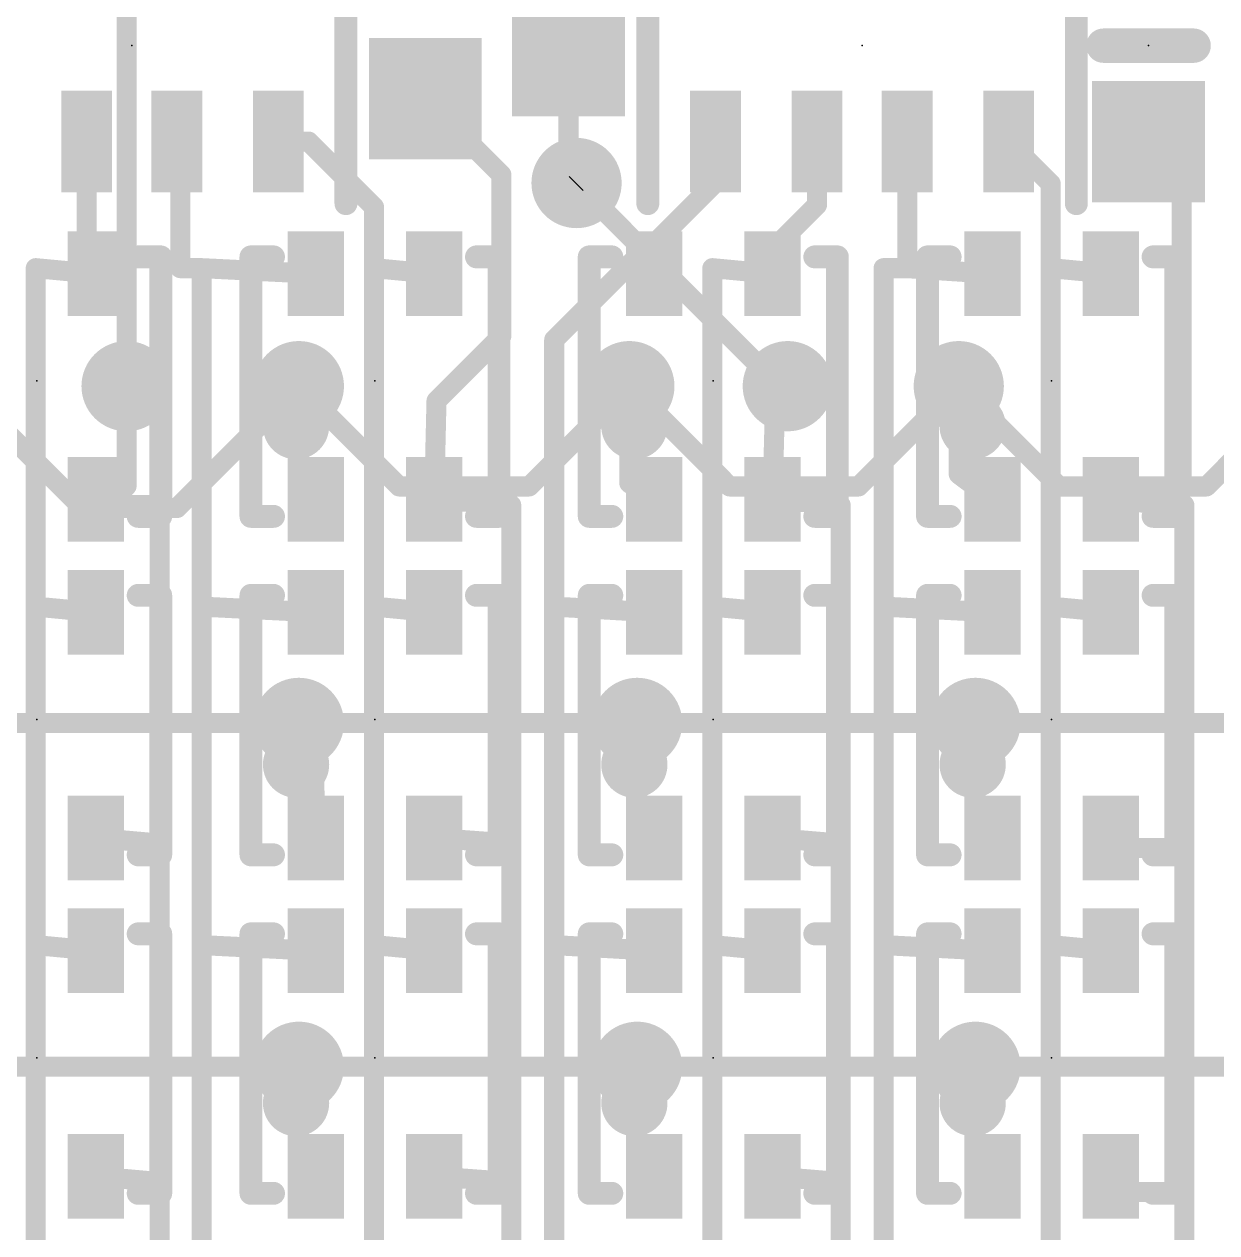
# Model space of a CAD drawing. Extents: x -9.9 to 44.1, y -5.1 to 53.3.
# Drawn here: x 7.39 to 17.97, y 18.15 to 28.86 of the extents above; entities that cross this region are included whole.
import ezdxf

# ---------------------------------------------------------------- set-up
doc = ezdxf.new("R2010")
doc.units = 0
for name, color, linetype in [('1', 12, 'CONTINUOUS'), ('16', 132, 'CONTINUOUS'), ('18', 110, 'CONTINUOUS'), ('21', 40, 'CONTINUOUS'), ('23', 40, 'CONTINUOUS'), ('31', 253, 'CONTINUOUS')]:
    doc.layers.add(name, color=color, linetype=linetype)

# ---------------------------------------------------------------- blocks, each defined once
blk = doc.blocks.new('RECT')
blk.add_solid([(-0.5, -0.5), (0.5, -0.5), (-0.5, 0.5), (0.5, 0.5)])
blk = doc.blocks.new('ROUNDV')
at = {"const_width": 0.5}
blk.add_lwpolyline([(0, -0.25, 1), (0, 0.25, 1), (0, -0.25)], format="xyb", dxfattribs=at)

msp = doc.modelspace()

# ---------------------------------------------------------------- linework, layer by layer
at = {"layer": '1', "const_width": 0.1778}
for points in [[(12.216, 27.4467), (12.216, 28.584)], [(10.946, 28.203), (11.6205, 27.5285)], [(7.9425, 27.822), (7.9425, 26.8075)], [(8.7425, 27.822), (8.7733, 27.7912)], [(8.7733, 27.7912), (8.7733, 26.7)], [(9.6425, 27.822), (9.9112, 27.822)], [(9.9112, 27.822), (10.4917, 27.2415)], [(13.5195, 27.822), (13.5195, 27.46)], [(14.4195, 27.822), (14.4195, 27.26)], [(15.2195, 27.822), (15.2195, 26.7)], [(16.1195, 27.822), (16.4917, 27.4498)], [(17.3595, 27.822), (17.5478, 27.822)], [(17.653, 27.7168), (17.5478, 27.822)], [(17.653, 27.7168), (17.653, 24.727)], [(11.6205, 27.5285), (11.6205, 26.0985)], [(12.2795, 27.4467), (12.216, 27.4467)], [(12.2873, 27.4545), (12.2795, 27.4467)], [(13.5195, 27.46), (12.95, 26.8905)], [(16.4917, 27.4498), (16.4917, 26.7)], [(10.4917, 27.2415), (10.4917, 26.7)], [(14.4195, 27.26), (14.05, 26.8905)], [(8.025, 26.65), (7.9425, 26.8075)], [(12.95, 26.8905), (12.975, 26.65)], [(14.05, 26.8905), (14.025, 26.65)], [(8.025, 26.65), (7.4917, 26.7)], [(7.4917, 26.7), (7.4917, 23.7)], [(8.9638, 26.7), (8.7733, 26.7)], [(9.975, 26.65), (8.9638, 26.7)], [(8.9638, 26.7), (8.9638, 23.7)], [(11.025, 26.65), (10.4917, 26.7)], [(10.4917, 26.7), (10.4917, 23.7)], [(12.8149, 26.7909), (12.089, 26.065)], [(12.975, 26.65), (12.8149, 26.7909)], [(14.025, 26.65), (13.4917, 26.7)], [(13.4917, 26.7), (13.4917, 23.7)], [(15.01, 26.7), (15.2195, 26.7)], [(15.01, 23.7), (15.01, 26.7)], [(15.975, 26.65), (15.2195, 26.7)], [(17.025, 26.65), (16.4917, 26.7)], [(16.4917, 26.7), (16.4917, 23.7)], [(11.6205, 26.0985), (11.0454, 25.5234)], [(12.089, 26.065), (12.089, 23.7)], [(8.2971, 25.654), (8.2971, 24.7691)], [(9.825, 24.725), (9.825, 25.654)], [(12.7558, 24.7943), (12.7558, 25.654)], [(14.0483, 25.5418), (14.1605, 25.654)], [(15.6768, 24.8733), (15.6768, 25.654)], [(11.0454, 25.5234), (11.025, 24.65)], [(14.025, 24.65), (14.0483, 25.5418)], [(15.975, 24.65), (15.6768, 24.8733)], [(8.2971, 24.7691), (8.128, 24.6)], [(12.975, 24.65), (12.7558, 24.7943)], [(9.975, 24.65), (9.825, 24.725)], [(17.653, 24.727), (17.526, 24.6)], [(8.025, 24.65), (8.128, 24.6)], [(8.128, 24.6), (8.5917, 24.6)], [(8.5917, 24.6), (8.5917, 21.6)], [(11.025, 24.65), (11.708, 24.6)], [(11.708, 24.6), (11.708, 21.6)], [(14.025, 24.65), (14.629, 24.6)], [(14.629, 24.6), (14.629, 21.6)], [(17.025, 24.65), (17.526, 24.6)], [(17.526, 24.6), (17.677, 24.6)], [(17.677, 24.6), (17.677, 21.56)], [(7.4917, 23.7), (7.4917, 20.7)], [(8.025, 23.65), (7.4917, 23.7)], [(8.9638, 23.7), (8.9638, 20.7)], [(9.975, 23.65), (8.9638, 23.7)], [(10.4917, 23.7), (10.4917, 20.7)], [(11.025, 23.65), (10.4917, 23.7)], [(12.089, 23.7), (12.089, 20.7)], [(12.975, 23.65), (12.089, 23.7)], [(13.4917, 23.7), (13.4917, 20.7)], [(14.025, 23.65), (13.4917, 23.7)], [(15.01, 20.7), (15.01, 23.7)], [(15.975, 23.65), (15.01, 23.7)], [(16.4917, 23.7), (16.4917, 20.7)], [(17.025, 23.65), (16.4917, 23.7)], [(9.95, 22.5445), (9.825, 22.6695)], [(12.825, 21.725), (12.825, 22.6695)], [(15.825, 21.725), (15.825, 22.6695)], [(9.975, 21.65), (9.95, 22.5445)], [(12.975, 21.65), (12.825, 21.725)], [(15.975, 21.65), (15.825, 21.725)], [(8.025, 21.65), (8.5917, 21.6)], [(8.5917, 21.6), (8.5917, 18.6)], [(11.025, 21.65), (11.708, 21.6)], [(11.708, 21.6), (11.708, 18.6)], [(14.025, 21.65), (14.629, 21.6)], [(14.629, 21.6), (14.629, 18.6)], [(17.025, 21.65), (17.05, 21.56)], [(17.05, 21.56), (17.677, 21.56)], [(17.677, 21.56), (17.677, 18.512)], [(7.4917, 20.7), (7.4917, 17.7)], [(8.025, 20.65), (7.4917, 20.7)], [(8.9638, 20.7), (8.9638, 17.7)], [(9.975, 20.65), (8.9638, 20.7)], [(10.4917, 20.7), (10.4917, 17.7)], [(11.025, 20.65), (10.4917, 20.7)], [(12.089, 20.7), (12.089, 17.7)], [(12.975, 20.65), (12.089, 20.7)], [(13.4917, 20.7), (13.4917, 17.7)], [(14.025, 20.65), (13.4917, 20.7)], [(15.01, 17.7), (15.01, 20.7)], [(15.975, 20.65), (15.01, 20.7)], [(16.4917, 20.7), (16.4917, 17.623)], [(17.025, 20.65), (16.4917, 20.7)], [(9.825, 18.725), (9.825, 19.6215)], [(12.825, 18.725), (12.825, 19.6215)], [(15.825, 18.725), (15.825, 19.6215)], [(9.975, 18.65), (9.825, 18.725)], [(12.975, 18.65), (12.825, 18.725)], [(15.975, 18.65), (15.825, 18.725)], [(8.025, 18.65), (8.5917, 18.6)], [(8.5917, 18.6), (8.5917, 15.6)], [(11.025, 18.65), (11.708, 18.6)], [(11.708, 18.6), (11.708, 15.6)], [(14.025, 18.65), (14.629, 18.6)], [(14.629, 18.6), (14.629, 15.6)], [(17.025, 18.65), (17.05, 18.512)], [(17.05, 18.512), (17.677, 18.512)], [(17.677, 18.512), (17.677, 15.464)]]:
    msp.add_lwpolyline(points, dxfattribs=at)
at = {"layer": '1', "const_width": 0.0889}
for points in [[(12.2605, 28.584, 1), (12.1716, 28.584)], [(10.9774, 28.2344, 1), (10.9146, 28.1716)], [(7.987, 27.822, 1), (7.8981, 27.822)], [(8.7739, 27.8534, 1), (8.7111, 27.7906)], [(8.8178, 27.7912, 1), (8.7289, 27.7912)], [(8.7419, 27.7598, 1), (8.8047, 27.8226)], [(9.6425, 27.8665, 1), (9.6425, 27.7776)], [(9.9426, 27.8534, 1), (9.8798, 27.7906)], [(9.9112, 27.7776, 1), (9.9112, 27.8665)], [(13.564, 27.822, 1), (13.4751, 27.822)], [(14.464, 27.822, 1), (14.3751, 27.822)], [(15.2639, 27.822, 1), (15.1751, 27.822)], [(16.1509, 27.8534, 1), (16.0881, 27.7906)], [(17.3595, 27.8665, 1), (17.3595, 27.7776)], [(17.5792, 27.8534, 1), (17.5164, 27.7906)], [(17.5478, 27.7776, 1), (17.5478, 27.8665)], [(17.6975, 27.7168, 1), (17.6086, 27.7168)], [(17.6216, 27.6854, 1), (17.6844, 27.7482)], [(11.6649, 27.5285, 1), (11.5761, 27.5285)], [(11.5891, 27.4971, 1), (11.6519, 27.5599)], [(12.216, 27.4912, 1), (12.216, 27.4023)], [(12.3187, 27.423, 1), (12.2558, 27.4859)], [(12.2795, 27.4023, 1), (12.2795, 27.4912)], [(13.5509, 27.4286, 1), (13.4881, 27.4914)], [(16.5362, 27.4498, 1), (16.4473, 27.4498)], [(12.1716, 27.4467, 1), (12.2605, 27.4467)], [(12.2481, 27.4781, 1), (12.3109, 27.4153)], [(13.4751, 27.46, 1), (13.564, 27.46)], [(16.4603, 27.4184, 1), (16.5231, 27.4812)], [(10.5361, 27.2415, 1), (10.4473, 27.2415)], [(10.4603, 27.2101, 1), (10.5231, 27.2729)], [(14.4509, 27.2286, 1), (14.3881, 27.2914)], [(14.3751, 27.26, 1), (14.464, 27.26)], [(7.9819, 26.8281, 1), (7.9031, 26.7869)], [(12.9942, 26.8951, 1), (12.9058, 26.8859)], [(12.9186, 26.9219, 1), (12.9814, 26.8591)], [(14.0186, 26.9219, 1), (14.0814, 26.8591)], [(14.0942, 26.8859, 1), (14.0058, 26.8951)], [(7.4958, 26.7443, 1), (7.4876, 26.6557)], [(7.5362, 26.7, 1), (7.4473, 26.7)], [(7.8981, 26.8075, 1), (7.987, 26.8075)], [(8.7733, 26.7445, 1), (8.7733, 26.6556)], [(8.966, 26.7444, 1), (8.9616, 26.6556)], [(9.0083, 26.7, 1), (8.9194, 26.7)], [(8.9638, 26.6556, 1), (8.9638, 26.7445)], [(10.4958, 26.7443, 1), (10.4876, 26.6557)], [(10.5361, 26.7, 1), (10.4473, 26.7)], [(12.8443, 26.8243, 1), (12.7855, 26.7575)], [(12.8463, 26.7595, 1), (12.7835, 26.8223)], [(13.4958, 26.7443, 1), (13.4876, 26.6557)], [(13.5361, 26.7, 1), (13.4473, 26.7)], [(15.01, 26.7445, 1), (15.01, 26.6556)], [(15.0545, 26.7, 1), (14.9656, 26.7)], [(15.2224, 26.7444, 1), (15.2166, 26.6556)], [(15.2195, 26.6556, 1), (15.2195, 26.7445)], [(16.4958, 26.7443, 1), (16.4876, 26.6557)], [(16.5362, 26.7, 1), (16.4473, 26.7)], [(7.9856, 26.6294, 1), (8.0644, 26.6706)], [(8.0209, 26.6057, 1), (8.0291, 26.6943)], [(8.7289, 26.7, 1), (8.8178, 26.7)], [(9.9728, 26.6056, 1), (9.9772, 26.6944)], [(10.4473, 26.7, 1), (10.5361, 26.7)], [(11.0209, 26.6057, 1), (11.0291, 26.6943)], [(12.9308, 26.6454, 1), (13.0192, 26.6546)], [(12.9456, 26.6166, 1), (13.0044, 26.6834)], [(13.9808, 26.6546, 1), (14.0692, 26.6454)], [(14.0209, 26.6057, 1), (14.0291, 26.6943)], [(15.1751, 26.7, 1), (15.2639, 26.7)], [(15.9721, 26.6056, 1), (15.9779, 26.6944)], [(16.4473, 26.7, 1), (16.5362, 26.7)], [(17.0209, 26.6057, 1), (17.0291, 26.6943)], [(11.5761, 26.0985, 1), (11.6649, 26.0985)], [(11.6519, 26.0671, 1), (11.5891, 26.1299)], [(12.0576, 26.0964, 1), (12.1204, 26.0336)], [(12.1334, 26.065, 1), (12.0446, 26.065)], [(8.3415, 25.654, 1), (8.2526, 25.654)], [(9.8694, 25.654, 1), (9.7805, 25.654)], [(12.8002, 25.654, 1), (12.7113, 25.654)], [(14.1919, 25.6226, 1), (14.1291, 25.6854)], [(15.7212, 25.654, 1), (15.6323, 25.654)], [(11.0899, 25.5224, 1), (11.001, 25.5245)], [(14.0169, 25.5732, 1), (14.0797, 25.5104)], [(14.0927, 25.5406, 1), (14.0039, 25.543)], [(11.014, 25.5549, 1), (11.0769, 25.492)], [(15.7034, 24.9088, 1), (15.6501, 24.8377)], [(8.3285, 24.7376, 1), (8.2656, 24.8005)], [(12.7802, 24.8314, 1), (12.7313, 24.7571)], [(15.6323, 24.8733, 1), (15.7212, 24.8733)], [(8.2526, 24.7691, 1), (8.3415, 24.7691)], [(9.8448, 24.7648, 1), (9.8051, 24.6853)], [(9.7805, 24.725, 1), (9.8694, 24.725)], [(12.7113, 24.7943, 1), (12.8002, 24.7943)], [(17.6086, 24.727, 1), (17.6975, 24.727)], [(17.6844, 24.6956, 1), (17.6216, 24.7584)], [(8.0444, 24.69, 1), (8.0056, 24.61)], [(8.128, 24.6445, 1), (8.128, 24.5556)], [(8.0966, 24.6314, 1), (8.1594, 24.5686)], [(8.1086, 24.56, 1), (8.1474, 24.64)], [(8.6362, 24.6, 1), (8.5473, 24.6)], [(8.5917, 24.5556, 1), (8.5917, 24.6445)], [(9.9551, 24.6102, 1), (9.9949, 24.6898)], [(11.0282, 24.6943, 1), (11.0218, 24.6057)], [(10.9806, 24.651, 1), (11.0694, 24.649)], [(11.7524, 24.6, 1), (11.6636, 24.6)], [(11.7048, 24.5557, 1), (11.7112, 24.6443)], [(12.9506, 24.6129, 1), (12.9994, 24.6871)], [(14.0287, 24.6943, 1), (14.0213, 24.6057)], [(13.9806, 24.6512, 1), (14.0694, 24.6488)], [(14.6735, 24.6, 1), (14.5846, 24.6)], [(14.6253, 24.5557, 1), (14.6327, 24.6443)], [(15.9484, 24.6144, 1), (16.0016, 24.6856)], [(17.0294, 24.6942, 1), (17.0206, 24.6058)], [(17.526, 24.6445, 1), (17.526, 24.5556)], [(17.4946, 24.6314, 1), (17.5574, 24.5686)], [(17.5216, 24.5558, 1), (17.5304, 24.6442)], [(17.7215, 24.6, 1), (17.6325, 24.6)], [(17.677, 24.5556, 1), (17.677, 24.6445)], [(7.5362, 23.7, 1), (7.4473, 23.7)], [(7.4958, 23.7443, 1), (7.4876, 23.6557)], [(8.966, 23.7444, 1), (8.9616, 23.6556)], [(9.0083, 23.7, 1), (8.9194, 23.7)], [(10.4958, 23.7443, 1), (10.4876, 23.6557)], [(10.5361, 23.7, 1), (10.4473, 23.7)], [(12.0915, 23.7444, 1), (12.0865, 23.6556)], [(12.1334, 23.7, 1), (12.0446, 23.7)], [(13.4958, 23.7443, 1), (13.4876, 23.6557)], [(13.5361, 23.7, 1), (13.4473, 23.7)], [(15.0545, 23.7, 1), (14.9656, 23.7)], [(15.0123, 23.7444, 1), (15.0077, 23.6556)], [(16.5362, 23.7, 1), (16.4473, 23.7)], [(16.4958, 23.7443, 1), (16.4876, 23.6557)], [(7.4473, 23.7, 1), (7.5362, 23.7)], [(8.0209, 23.6057, 1), (8.0291, 23.6943)], [(8.9194, 23.7, 1), (9.0083, 23.7)], [(9.9728, 23.6056, 1), (9.9772, 23.6944)], [(10.4473, 23.7, 1), (10.5361, 23.7)], [(11.0209, 23.6057, 1), (11.0291, 23.6943)], [(12.0446, 23.7, 1), (12.1334, 23.7)], [(12.9725, 23.6056, 1), (12.9775, 23.6944)], [(13.4473, 23.7, 1), (13.5361, 23.7)], [(14.0209, 23.6057, 1), (14.0291, 23.6943)], [(14.9656, 23.7, 1), (15.0545, 23.7)], [(15.9727, 23.6056, 1), (15.9773, 23.6944)], [(16.4473, 23.7, 1), (16.5362, 23.7)], [(17.0209, 23.6057, 1), (17.0291, 23.6943)], [(9.8564, 22.7009, 1), (9.7935, 22.6381)], [(12.8694, 22.6695, 1), (12.7805, 22.6695)], [(15.8694, 22.6695, 1), (15.7805, 22.6695)], [(9.9944, 22.5457, 1), (9.9056, 22.5432)], [(9.9186, 22.513, 1), (9.9814, 22.5759)], [(12.8448, 21.7648, 1), (12.8051, 21.6853)], [(12.7805, 21.725, 1), (12.8694, 21.725)], [(15.8448, 21.7648, 1), (15.8051, 21.6853)], [(15.7805, 21.725, 1), (15.8694, 21.725)], [(8.0289, 21.6943, 1), (8.0211, 21.6057)], [(8.6362, 21.6, 1), (8.5473, 21.6)], [(8.5473, 21.6, 1), (8.6362, 21.6)], [(8.5878, 21.5557, 1), (8.5956, 21.6443)], [(9.9306, 21.6488, 1), (10.0194, 21.6512)], [(11.0282, 21.6943, 1), (11.0218, 21.6057)], [(11.7524, 21.6, 1), (11.6636, 21.6)], [(11.6636, 21.6, 1), (11.7524, 21.6)], [(11.7048, 21.5557, 1), (11.7112, 21.6443)], [(12.9551, 21.6102, 1), (12.9949, 21.6898)], [(14.0287, 21.6943, 1), (14.0213, 21.6057)], [(14.6735, 21.6, 1), (14.5846, 21.6)], [(14.5846, 21.6, 1), (14.6735, 21.6)], [(14.6253, 21.5557, 1), (14.6327, 21.6443)], [(15.9551, 21.6102, 1), (15.9949, 21.6898)], [(17.0678, 21.6619, 1), (16.9822, 21.6381)], [(17.05, 21.6045, 1), (17.05, 21.5156)], [(17.7215, 21.56, 1), (17.6325, 21.56)], [(17.677, 21.5156, 1), (17.677, 21.6045)], [(17.0072, 21.5481, 1), (17.0928, 21.5719)], [(17.6325, 21.56, 1), (17.7215, 21.56)], [(7.5362, 20.7, 1), (7.4473, 20.7)], [(7.4958, 20.7443, 1), (7.4876, 20.6557)], [(8.966, 20.7444, 1), (8.9616, 20.6556)], [(9.0083, 20.7, 1), (8.9194, 20.7)], [(10.4958, 20.7443, 1), (10.4876, 20.6557)], [(10.5361, 20.7, 1), (10.4473, 20.7)], [(12.0915, 20.7444, 1), (12.0865, 20.6556)], [(12.1334, 20.7, 1), (12.0446, 20.7)], [(13.4958, 20.7443, 1), (13.4876, 20.6557)], [(13.5361, 20.7, 1), (13.4473, 20.7)], [(15.0545, 20.7, 1), (14.9656, 20.7)], [(15.0123, 20.7444, 1), (15.0077, 20.6556)], [(16.5362, 20.7, 1), (16.4473, 20.7)], [(16.4958, 20.7443, 1), (16.4876, 20.6557)], [(7.4473, 20.7, 1), (7.5362, 20.7)], [(8.0209, 20.6057, 1), (8.0291, 20.6943)], [(8.9194, 20.7, 1), (9.0083, 20.7)], [(9.9728, 20.6056, 1), (9.9772, 20.6944)], [(10.4473, 20.7, 1), (10.5361, 20.7)], [(11.0209, 20.6057, 1), (11.0291, 20.6943)], [(12.0446, 20.7, 1), (12.1334, 20.7)], [(12.9725, 20.6056, 1), (12.9775, 20.6944)], [(13.4473, 20.7, 1), (13.5361, 20.7)], [(14.0209, 20.6057, 1), (14.0291, 20.6943)], [(14.9656, 20.7, 1), (15.0545, 20.7)], [(15.9727, 20.6056, 1), (15.9773, 20.6944)], [(16.4473, 20.7, 1), (16.5362, 20.7)], [(17.0209, 20.6057, 1), (17.0291, 20.6943)], [(9.8694, 19.6215, 1), (9.7805, 19.6215)], [(12.8694, 19.6215, 1), (12.7805, 19.6215)], [(15.8694, 19.6215, 1), (15.7805, 19.6215)], [(9.8448, 18.7648, 1), (9.8051, 18.6853)], [(9.7805, 18.725, 1), (9.8694, 18.725)], [(12.8448, 18.7648, 1), (12.8051, 18.6853)], [(12.7805, 18.725, 1), (12.8694, 18.725)], [(15.8448, 18.7648, 1), (15.8051, 18.6853)], [(15.7805, 18.725, 1), (15.8694, 18.725)], [(8.0289, 18.6943, 1), (8.0211, 18.6057)], [(8.6362, 18.6, 1), (8.5473, 18.6)], [(8.5473, 18.6, 1), (8.6362, 18.6)], [(8.5878, 18.5557, 1), (8.5956, 18.6443)], [(9.9551, 18.6102, 1), (9.9949, 18.6898)], [(11.0282, 18.6943, 1), (11.0218, 18.6057)], [(11.7524, 18.6, 1), (11.6636, 18.6)], [(11.6636, 18.6, 1), (11.7524, 18.6)], [(11.7048, 18.5557, 1), (11.7112, 18.6443)], [(12.9551, 18.6102, 1), (12.9949, 18.6898)], [(14.0287, 18.6943, 1), (14.0213, 18.6057)], [(14.6735, 18.6, 1), (14.5846, 18.6)], [(14.5846, 18.6, 1), (14.6735, 18.6)], [(14.6253, 18.5557, 1), (14.6327, 18.6443)], [(15.9551, 18.6102, 1), (15.9949, 18.6898)], [(17.0687, 18.6579, 1), (16.9813, 18.6421)], [(17.05, 18.5565, 1), (17.05, 18.4675)], [(17.0063, 18.5041, 1), (17.0937, 18.5199)], [(17.7215, 18.512, 1), (17.6325, 18.512)], [(17.6325, 18.512, 1), (17.7215, 18.512)], [(17.677, 18.4675, 1), (17.677, 18.5565)]]:
    msp.add_lwpolyline(points, format="xyb", dxfattribs=at)
at = {"layer": '16', "const_width": 0.1778}
for points in [[(8.2971, 30.311), (8.2971, 25.654)], [(12.2873, 27.4545), (14.0877, 25.654)], [(7.9045, 24.5745), (6.825, 25.654)], [(9.825, 25.654), (8.7454, 24.5745)], [(10.714, 24.765), (9.825, 25.654)], [(12.7558, 25.654), (11.8667, 24.765)], [(13.6448, 24.765), (12.7558, 25.654)], [(14.0877, 25.654), (14.1605, 25.654)], [(15.6768, 25.654), (14.7878, 24.765)], [(16.5658, 24.765), (15.6768, 25.654)], [(18.7614, 25.654), (17.8725, 24.765)], [(11.8667, 24.765), (10.714, 24.765)], [(14.7878, 24.765), (13.6448, 24.765)], [(17.8725, 24.765), (16.5658, 24.765)], [(8.7454, 24.5745), (7.9045, 24.5745)], [(9.825, 22.6695), (6.825, 22.6695)], [(12.825, 22.6695), (9.825, 22.6695)], [(15.825, 22.6695), (12.825, 22.6695)], [(18.825, 22.6695), (15.825, 22.6695)], [(9.825, 19.6215), (6.825, 19.6215)], [(12.825, 19.6215), (9.825, 19.6215)], [(15.825, 19.6215), (12.825, 19.6215)], [(18.825, 19.6215), (15.825, 19.6215)]]:
    msp.add_lwpolyline(points, dxfattribs=at)
at = {"layer": '16', "const_width": 0.0889}
for points in [[(12.3187, 27.4859, 1), (12.2558, 27.423)], [(9.8564, 25.6854, 1), (9.7935, 25.6226)], [(9.8564, 25.6226, 1), (9.7935, 25.6854)], [(12.7872, 25.6854, 1), (12.7243, 25.6226)], [(12.7872, 25.6226, 1), (12.7243, 25.6854)], [(14.0877, 25.6985, 1), (14.0877, 25.6095)], [(14.0563, 25.6226, 1), (14.1191, 25.6854)], [(14.1605, 25.6095, 1), (14.1605, 25.6985)], [(15.7082, 25.6854, 1), (15.6453, 25.6226)], [(15.7082, 25.6226, 1), (15.6453, 25.6854)], [(8.2526, 25.654, 1), (8.3415, 25.654)], [(10.714, 24.8095, 1), (10.714, 24.7205)], [(11.8667, 24.7205, 1), (11.8667, 24.8095)], [(13.6448, 24.8095, 1), (13.6448, 24.7205)], [(14.7878, 24.7205, 1), (14.7878, 24.8095)], [(16.5658, 24.8095, 1), (16.5658, 24.7205)], [(17.8725, 24.7205, 1), (17.8725, 24.8095)], [(10.6825, 24.7336, 1), (10.7454, 24.7964)], [(11.8353, 24.7964, 1), (11.8982, 24.7336)], [(13.6133, 24.7336, 1), (13.6762, 24.7964)], [(14.7563, 24.7964, 1), (14.8192, 24.7336)], [(16.5343, 24.7336, 1), (16.5972, 24.7964)], [(17.841, 24.7964, 1), (17.9039, 24.7336)], [(7.9045, 24.619, 1), (7.9045, 24.53)], [(7.873, 24.5431, 1), (7.9359, 24.6059)], [(8.714, 24.6059, 1), (8.7769, 24.5431)], [(8.7454, 24.53, 1), (8.7454, 24.619)], [(9.825, 22.714, 1), (9.825, 22.625)], [(9.825, 22.625, 1), (9.825, 22.714)], [(12.825, 22.714, 1), (12.825, 22.625)], [(12.825, 22.625, 1), (12.825, 22.714)], [(15.825, 22.714, 1), (15.825, 22.625)], [(15.825, 22.625, 1), (15.825, 22.714)], [(9.825, 19.666, 1), (9.825, 19.577)], [(9.825, 19.577, 1), (9.825, 19.666)], [(12.825, 19.666, 1), (12.825, 19.577)], [(12.825, 19.577, 1), (12.825, 19.666)], [(15.825, 19.666, 1), (15.825, 19.577)], [(15.825, 19.577, 1), (15.825, 19.666)]]:
    msp.add_lwpolyline(points, format="xyb", dxfattribs=at)
at = {"layer": '21'}
for points, const_width in [([(10.2425, 30.072), (10.2425, 27.272)], 0.2032), ([(12.9195, 27.272), (12.9195, 30.072)], 0.2032), ([(16.7195, 30.072), (16.7195, 27.272)], 0.2032), ([(17.7595, 28.672), (16.9595, 28.672)], 0.3048), ([(8.6, 26.8), (8.4, 26.8)], 0.2032), ([(8.6, 24.5), (8.6, 26.8)], 0.2032), ([(9.4, 24.5), (9.4, 26.8)], 0.2032), ([(9.4, 26.8), (9.6, 26.8)], 0.2032), ([(11.6, 26.8), (11.4, 26.8)], 0.2032), ([(11.6, 24.5), (11.6, 26.8)], 0.2032), ([(12.4, 24.5), (12.4, 26.8)], 0.2032), ([(12.4, 26.8), (12.6, 26.8)], 0.2032), ([(14.6, 26.8), (14.4, 26.8)], 0.2032), ([(14.6, 24.5), (14.6, 26.8)], 0.2032), ([(15.4, 24.5), (15.4, 26.8)], 0.2032), ([(15.4, 26.8), (15.6, 26.8)], 0.2032), ([(17.6, 26.8), (17.4, 26.8)], 0.2032), ([(17.6, 24.5), (17.6, 26.8)], 0.2032), ([(8.4, 24.5), (8.6, 24.5)], 0.2032), ([(9.6, 24.5), (9.4, 24.5)], 0.2032), ([(11.4, 24.5), (11.6, 24.5)], 0.2032), ([(12.6, 24.5), (12.4, 24.5)], 0.2032), ([(14.4, 24.5), (14.6, 24.5)], 0.2032), ([(15.6, 24.5), (15.4, 24.5)], 0.2032), ([(17.4, 24.5), (17.6, 24.5)], 0.2032), ([(8.6, 23.8), (8.4, 23.8)], 0.2032), ([(8.6, 21.5), (8.6, 23.8)], 0.2032), ([(9.4, 21.5), (9.4, 23.8)], 0.2032), ([(9.4, 23.8), (9.6, 23.8)], 0.2032), ([(11.6, 23.8), (11.4, 23.8)], 0.2032), ([(11.6, 21.5), (11.6, 23.8)], 0.2032), ([(12.4, 21.5), (12.4, 23.8)], 0.2032), ([(12.4, 23.8), (12.6, 23.8)], 0.2032), ([(14.6, 23.8), (14.4, 23.8)], 0.2032), ([(14.6, 21.5), (14.6, 23.8)], 0.2032), ([(15.4, 21.5), (15.4, 23.8)], 0.2032), ([(15.4, 23.8), (15.6, 23.8)], 0.2032), ([(17.6, 23.8), (17.4, 23.8)], 0.2032), ([(17.6, 21.5), (17.6, 23.8)], 0.2032), ([(8.4, 21.5), (8.6, 21.5)], 0.2032), ([(9.6, 21.5), (9.4, 21.5)], 0.2032), ([(11.4, 21.5), (11.6, 21.5)], 0.2032), ([(12.6, 21.5), (12.4, 21.5)], 0.2032), ([(14.4, 21.5), (14.6, 21.5)], 0.2032), ([(15.6, 21.5), (15.4, 21.5)], 0.2032), ([(17.4, 21.5), (17.6, 21.5)], 0.2032), ([(8.6, 20.8), (8.4, 20.8)], 0.2032), ([(8.6, 18.5), (8.6, 20.8)], 0.2032), ([(9.4, 18.5), (9.4, 20.8)], 0.2032), ([(9.4, 20.8), (9.6, 20.8)], 0.2032), ([(11.6, 20.8), (11.4, 20.8)], 0.2032), ([(11.6, 18.5), (11.6, 20.8)], 0.2032), ([(12.4, 18.5), (12.4, 20.8)], 0.2032), ([(12.4, 20.8), (12.6, 20.8)], 0.2032), ([(14.6, 20.8), (14.4, 20.8)], 0.2032), ([(14.6, 18.5), (14.6, 20.8)], 0.2032), ([(15.4, 18.5), (15.4, 20.8)], 0.2032), ([(15.4, 20.8), (15.6, 20.8)], 0.2032), ([(17.6, 20.8), (17.4, 20.8)], 0.2032), ([(17.6, 18.5), (17.6, 20.8)], 0.2032), ([(8.4, 18.5), (8.6, 18.5)], 0.2032), ([(9.6, 18.5), (9.4, 18.5)], 0.2032), ([(11.4, 18.5), (11.6, 18.5)], 0.2032), ([(12.6, 18.5), (12.4, 18.5)], 0.2032), ([(14.4, 18.5), (14.6, 18.5)], 0.2032), ([(15.6, 18.5), (15.4, 18.5)], 0.2032), ([(17.4, 18.5), (17.6, 18.5)], 0.2032)]:
    msp.add_lwpolyline(points, dxfattribs=dict(at, const_width=const_width))
for points, const_width in [([(16.9595, 28.7482, 1), (16.9595, 28.5958)], 0.1524), ([(17.7595, 28.5958, 1), (17.7595, 28.7482)], 0.1524), ([(10.1917, 27.272, 1), (10.2933, 27.272)], 0.1016), ([(12.8687, 27.272, 1), (12.9703, 27.272)], 0.1016), ([(16.6687, 27.272, 1), (16.7703, 27.272)], 0.1016), ([(8.4, 26.8508, 1), (8.4, 26.7492)], 0.1016), ([(8.6508, 26.8, 1), (8.5492, 26.8)], 0.1016), ([(8.6, 26.7492, 1), (8.6, 26.8508)], 0.1016), ([(9.4508, 26.8, 1), (9.3492, 26.8)], 0.1016), ([(9.4, 26.8508, 1), (9.4, 26.7492)], 0.1016), ([(9.6, 26.7492, 1), (9.6, 26.8508)], 0.1016), ([(11.4, 26.8508, 1), (11.4, 26.7492)], 0.1016), ([(11.6508, 26.8, 1), (11.5492, 26.8)], 0.1016), ([(11.6, 26.7492, 1), (11.6, 26.8508)], 0.1016), ([(12.4508, 26.8, 1), (12.3492, 26.8)], 0.1016), ([(12.4, 26.8508, 1), (12.4, 26.7492)], 0.1016), ([(12.6, 26.7492, 1), (12.6, 26.8508)], 0.1016), ([(14.4, 26.8508, 1), (14.4, 26.7492)], 0.1016), ([(14.6508, 26.8, 1), (14.5492, 26.8)], 0.1016), ([(14.6, 26.7492, 1), (14.6, 26.8508)], 0.1016), ([(15.4508, 26.8, 1), (15.3492, 26.8)], 0.1016), ([(15.4, 26.8508, 1), (15.4, 26.7492)], 0.1016), ([(15.6, 26.7492, 1), (15.6, 26.8508)], 0.1016), ([(17.4, 26.8508, 1), (17.4, 26.7492)], 0.1016), ([(17.6508, 26.8, 1), (17.5492, 26.8)], 0.1016), ([(17.6, 26.7492, 1), (17.6, 26.8508)], 0.1016), ([(9.8, 25.1586, 1), (9.8, 25.4414, 1), (9.8, 25.1586)], 0.3048), ([(12.8, 25.1586, 1), (12.8, 25.4414, 1), (12.8, 25.1586)], 0.3048), ([(15.8, 25.1586, 1), (15.8, 25.4414, 1), (15.8, 25.1586)], 0.3048), ([(8.4, 24.5508, 1), (8.4, 24.4492)], 0.1016), ([(8.5492, 24.5, 1), (8.6508, 24.5)], 0.1016), ([(8.6, 24.4492, 1), (8.6, 24.5508)], 0.1016), ([(9.4, 24.5508, 1), (9.4, 24.4492)], 0.1016), ([(9.3492, 24.5, 1), (9.4508, 24.5)], 0.1016), ([(9.6, 24.4492, 1), (9.6, 24.5508)], 0.1016), ([(11.4, 24.5508, 1), (11.4, 24.4492)], 0.1016), ([(11.5492, 24.5, 1), (11.6508, 24.5)], 0.1016), ([(11.6, 24.4492, 1), (11.6, 24.5508)], 0.1016), ([(12.4, 24.5508, 1), (12.4, 24.4492)], 0.1016), ([(12.3492, 24.5, 1), (12.4508, 24.5)], 0.1016), ([(12.6, 24.4492, 1), (12.6, 24.5508)], 0.1016), ([(14.4, 24.5508, 1), (14.4, 24.4492)], 0.1016), ([(14.5492, 24.5, 1), (14.6508, 24.5)], 0.1016), ([(14.6, 24.4492, 1), (14.6, 24.5508)], 0.1016), ([(15.4, 24.5508, 1), (15.4, 24.4492)], 0.1016), ([(15.3492, 24.5, 1), (15.4508, 24.5)], 0.1016), ([(15.6, 24.4492, 1), (15.6, 24.5508)], 0.1016), ([(17.4, 24.5508, 1), (17.4, 24.4492)], 0.1016), ([(17.5492, 24.5, 1), (17.6508, 24.5)], 0.1016), ([(17.6, 24.4492, 1), (17.6, 24.5508)], 0.1016), ([(8.4, 23.8508, 1), (8.4, 23.7492)], 0.1016), ([(8.6508, 23.8, 1), (8.5492, 23.8)], 0.1016), ([(8.6, 23.7492, 1), (8.6, 23.8508)], 0.1016), ([(9.4508, 23.8, 1), (9.3492, 23.8)], 0.1016), ([(9.4, 23.8508, 1), (9.4, 23.7492)], 0.1016), ([(9.6, 23.7492, 1), (9.6, 23.8508)], 0.1016), ([(11.4, 23.8508, 1), (11.4, 23.7492)], 0.1016), ([(11.6508, 23.8, 1), (11.5492, 23.8)], 0.1016), ([(11.6, 23.7492, 1), (11.6, 23.8508)], 0.1016), ([(12.4508, 23.8, 1), (12.3492, 23.8)], 0.1016), ([(12.4, 23.8508, 1), (12.4, 23.7492)], 0.1016), ([(12.6, 23.7492, 1), (12.6, 23.8508)], 0.1016), ([(14.4, 23.8508, 1), (14.4, 23.7492)], 0.1016), ([(14.6508, 23.8, 1), (14.5492, 23.8)], 0.1016), ([(14.6, 23.7492, 1), (14.6, 23.8508)], 0.1016), ([(15.4508, 23.8, 1), (15.3492, 23.8)], 0.1016), ([(15.4, 23.8508, 1), (15.4, 23.7492)], 0.1016), ([(15.6, 23.7492, 1), (15.6, 23.8508)], 0.1016), ([(17.4, 23.8508, 1), (17.4, 23.7492)], 0.1016), ([(17.6508, 23.8, 1), (17.5492, 23.8)], 0.1016), ([(17.6, 23.7492, 1), (17.6, 23.8508)], 0.1016), ([(9.8, 22.1586, 1), (9.8, 22.4414, 1), (9.8, 22.1586)], 0.3048), ([(12.8, 22.1586, 1), (12.8, 22.4414, 1), (12.8, 22.1586)], 0.3048), ([(15.8, 22.1586, 1), (15.8, 22.4414, 1), (15.8, 22.1586)], 0.3048), ([(8.4, 21.5508, 1), (8.4, 21.4492)], 0.1016), ([(8.5492, 21.5, 1), (8.6508, 21.5)], 0.1016), ([(8.6, 21.4492, 1), (8.6, 21.5508)], 0.1016), ([(9.4, 21.5508, 1), (9.4, 21.4492)], 0.1016), ([(9.3492, 21.5, 1), (9.4508, 21.5)], 0.1016), ([(9.6, 21.4492, 1), (9.6, 21.5508)], 0.1016), ([(11.4, 21.5508, 1), (11.4, 21.4492)], 0.1016), ([(11.5492, 21.5, 1), (11.6508, 21.5)], 0.1016), ([(11.6, 21.4492, 1), (11.6, 21.5508)], 0.1016), ([(12.4, 21.5508, 1), (12.4, 21.4492)], 0.1016), ([(12.3492, 21.5, 1), (12.4508, 21.5)], 0.1016), ([(12.6, 21.4492, 1), (12.6, 21.5508)], 0.1016), ([(14.4, 21.5508, 1), (14.4, 21.4492)], 0.1016), ([(14.5492, 21.5, 1), (14.6508, 21.5)], 0.1016), ([(14.6, 21.4492, 1), (14.6, 21.5508)], 0.1016), ([(15.4, 21.5508, 1), (15.4, 21.4492)], 0.1016), ([(15.3492, 21.5, 1), (15.4508, 21.5)], 0.1016), ([(15.6, 21.4492, 1), (15.6, 21.5508)], 0.1016), ([(17.4, 21.5508, 1), (17.4, 21.4492)], 0.1016), ([(17.5492, 21.5, 1), (17.6508, 21.5)], 0.1016), ([(17.6, 21.4492, 1), (17.6, 21.5508)], 0.1016), ([(8.4, 20.8508, 1), (8.4, 20.7492)], 0.1016), ([(8.6508, 20.8, 1), (8.5492, 20.8)], 0.1016), ([(8.6, 20.7492, 1), (8.6, 20.8508)], 0.1016), ([(9.4508, 20.8, 1), (9.3492, 20.8)], 0.1016), ([(9.4, 20.8508, 1), (9.4, 20.7492)], 0.1016), ([(9.6, 20.7492, 1), (9.6, 20.8508)], 0.1016), ([(11.4, 20.8508, 1), (11.4, 20.7492)], 0.1016), ([(11.6508, 20.8, 1), (11.5492, 20.8)], 0.1016), ([(11.6, 20.7492, 1), (11.6, 20.8508)], 0.1016), ([(12.4508, 20.8, 1), (12.3492, 20.8)], 0.1016), ([(12.4, 20.8508, 1), (12.4, 20.7492)], 0.1016), ([(12.6, 20.7492, 1), (12.6, 20.8508)], 0.1016), ([(14.4, 20.8508, 1), (14.4, 20.7492)], 0.1016), ([(14.6508, 20.8, 1), (14.5492, 20.8)], 0.1016), ([(14.6, 20.7492, 1), (14.6, 20.8508)], 0.1016), ([(15.4508, 20.8, 1), (15.3492, 20.8)], 0.1016), ([(15.4, 20.8508, 1), (15.4, 20.7492)], 0.1016), ([(15.6, 20.7492, 1), (15.6, 20.8508)], 0.1016), ([(17.4, 20.8508, 1), (17.4, 20.7492)], 0.1016), ([(17.6508, 20.8, 1), (17.5492, 20.8)], 0.1016), ([(17.6, 20.7492, 1), (17.6, 20.8508)], 0.1016), ([(9.8, 19.1586, 1), (9.8, 19.4414, 1), (9.8, 19.1586)], 0.3048), ([(12.8, 19.1586, 1), (12.8, 19.4414, 1), (12.8, 19.1586)], 0.3048), ([(15.8, 19.1586, 1), (15.8, 19.4414, 1), (15.8, 19.1586)], 0.3048), ([(8.4, 18.5508, 1), (8.4, 18.4492)], 0.1016), ([(8.5492, 18.5, 1), (8.6508, 18.5)], 0.1016), ([(8.6, 18.4492, 1), (8.6, 18.5508)], 0.1016), ([(9.4, 18.5508, 1), (9.4, 18.4492)], 0.1016), ([(9.3492, 18.5, 1), (9.4508, 18.5)], 0.1016), ([(9.6, 18.4492, 1), (9.6, 18.5508)], 0.1016), ([(11.4, 18.5508, 1), (11.4, 18.4492)], 0.1016), ([(11.5492, 18.5, 1), (11.6508, 18.5)], 0.1016), ([(11.6, 18.4492, 1), (11.6, 18.5508)], 0.1016), ([(12.4, 18.5508, 1), (12.4, 18.4492)], 0.1016), ([(12.3492, 18.5, 1), (12.4508, 18.5)], 0.1016), ([(12.6, 18.4492, 1), (12.6, 18.5508)], 0.1016), ([(14.4, 18.5508, 1), (14.4, 18.4492)], 0.1016), ([(14.5492, 18.5, 1), (14.6508, 18.5)], 0.1016), ([(14.6, 18.4492, 1), (14.6, 18.5508)], 0.1016), ([(15.4, 18.5508, 1), (15.4, 18.4492)], 0.1016), ([(15.3492, 18.5, 1), (15.4508, 18.5)], 0.1016), ([(15.6, 18.4492, 1), (15.6, 18.5508)], 0.1016), ([(17.4, 18.5508, 1), (17.4, 18.4492)], 0.1016), ([(17.5492, 18.5, 1), (17.6508, 18.5)], 0.1016), ([(17.6, 18.4492, 1), (17.6, 18.5508)], 0.1016)]:
    msp.add_lwpolyline(points, format="xyb", dxfattribs=dict(at, const_width=const_width))
at = {"layer": '23'}
for p in [(8.3425, 28.672), (14.8195, 28.672), (17.3595, 28.672), (7.5, 25.7), (10.5, 25.7), (13.5, 25.7), (16.5, 25.7), (7.5, 22.7), (10.5, 22.7), (13.5, 22.7), (16.5, 22.7), (7.5, 19.7), (10.5, 19.7), (13.5, 19.7), (16.5, 19.7)]:
    msp.add_point(p, dxfattribs=at)

# ---------------------------------------------------------------- block references
at = {"layer": '1', "xscale": 1.075, "rotation": 270}
for p in [(12.216, 28.584), (10.946, 28.203), (17.3595, 27.822)]:
    msp.add_blockref('RECT', p, dxfattribs=at)
at = {"layer": '1'}
for p, xscale, yscale, rotation in [((7.9425, 27.822), 0.45, 0.9, 180), ((8.7425, 27.822), 0.45, 0.9, 180), ((9.6425, 27.822), 0.45, 0.9, 180), ((13.5195, 27.822), 0.45, 0.9, 180), ((14.4195, 27.822), 0.45, 0.9, 180), ((15.2195, 27.822), 0.45, 0.9, 180), ((16.1195, 27.822), 0.45, 0.9, 180), ((8.025, 26.65), 0.75, 0.5, 90), ((9.975, 26.65), 0.75, 0.5, 90), ((11.025, 26.65), 0.75, 0.5, 90), ((12.975, 26.65), 0.75, 0.5, 90), ((14.025, 26.65), 0.75, 0.5, 90), ((15.975, 26.65), 0.75, 0.5, 90), ((17.025, 26.65), 0.75, 0.5, 90), ((8.025, 24.65), 0.75, 0.5, 90), ((9.975, 24.65), 0.75, 0.5, 90), ((11.025, 24.65), 0.75, 0.5, 90), ((12.975, 24.65), 0.75, 0.5, 90), ((14.025, 24.65), 0.75, 0.5, 90), ((15.975, 24.65), 0.75, 0.5, 90), ((17.025, 24.65), 0.75, 0.5, 90), ((8.025, 23.65), 0.75, 0.5, 90), ((9.975, 23.65), 0.75, 0.5, 90), ((11.025, 23.65), 0.75, 0.5, 90), ((12.975, 23.65), 0.75, 0.5, 90), ((14.025, 23.65), 0.75, 0.5, 90), ((15.975, 23.65), 0.75, 0.5, 90), ((17.025, 23.65), 0.75, 0.5, 90), ((8.025, 21.65), 0.75, 0.5, 90), ((9.975, 21.65), 0.75, 0.5, 90), ((11.025, 21.65), 0.75, 0.5, 90), ((12.975, 21.65), 0.75, 0.5, 90), ((14.025, 21.65), 0.75, 0.5, 90), ((15.975, 21.65), 0.75, 0.5, 90), ((17.025, 21.65), 0.75, 0.5, 90), ((8.025, 20.65), 0.75, 0.5, 90), ((9.975, 20.65), 0.75, 0.5, 90), ((11.025, 20.65), 0.75, 0.5, 90), ((12.975, 20.65), 0.75, 0.5, 90), ((14.025, 20.65), 0.75, 0.5, 90), ((15.975, 20.65), 0.75, 0.5, 90), ((17.025, 20.65), 0.75, 0.5, 90), ((8.025, 18.65), 0.75, 0.5, 90), ((9.975, 18.65), 0.75, 0.5, 90), ((11.025, 18.65), 0.75, 0.5, 90), ((12.975, 18.65), 0.75, 0.5, 90), ((14.025, 18.65), 0.75, 0.5, 90), ((15.975, 18.65), 0.75, 0.5, 90), ((17.025, 18.65), 0.75, 0.5, 90)]:
    msp.add_blockref('RECT', p, dxfattribs=dict(at, xscale=xscale, yscale=yscale, rotation=rotation))
at = {"layer": '18', "xscale": 0.8001, "yscale": 0.8001}
for p in [(12.2873, 27.4545), (12.2873, 27.4545), (8.2971, 25.654), (8.2971, 25.654), (9.825, 25.654), (9.825, 25.654), (12.7558, 25.654), (12.7558, 25.654), (14.1605, 25.654), (14.1605, 25.654), (15.6768, 25.654), (15.6768, 25.654), (9.825, 22.6695), (9.825, 22.6695), (12.825, 22.6695), (12.825, 22.6695), (15.825, 22.6695), (15.825, 22.6695), (9.825, 19.6215), (9.825, 19.6215), (12.825, 19.6215), (12.825, 19.6215), (15.825, 19.6215), (15.825, 19.6215)]:
    msp.add_blockref('ROUNDV', p, dxfattribs=at)
at = {"layer": '31', "xscale": 1.075, "rotation": 270}
for p in [(12.216, 28.584), (10.946, 28.203), (17.3595, 27.822)]:
    msp.add_blockref('RECT', p, dxfattribs=at)
at = {"layer": '31'}
for p, xscale, yscale, rotation in [((7.9425, 27.822), 0.45, 0.9, 180), ((8.7425, 27.822), 0.45, 0.9, 180), ((9.6425, 27.822), 0.45, 0.9, 180), ((13.5195, 27.822), 0.45, 0.9, 180), ((14.4195, 27.822), 0.45, 0.9, 180), ((15.2195, 27.822), 0.45, 0.9, 180), ((16.1195, 27.822), 0.45, 0.9, 180), ((8.025, 26.65), 0.75, 0.5, 90), ((9.975, 26.65), 0.75, 0.5, 90), ((11.025, 26.65), 0.75, 0.5, 90), ((12.975, 26.65), 0.75, 0.5, 90), ((14.025, 26.65), 0.75, 0.5, 90), ((15.975, 26.65), 0.75, 0.5, 90), ((17.025, 26.65), 0.75, 0.5, 90), ((8.025, 24.65), 0.75, 0.5, 90), ((9.975, 24.65), 0.75, 0.5, 90), ((11.025, 24.65), 0.75, 0.5, 90), ((12.975, 24.65), 0.75, 0.5, 90), ((14.025, 24.65), 0.75, 0.5, 90), ((15.975, 24.65), 0.75, 0.5, 90), ((17.025, 24.65), 0.75, 0.5, 90), ((8.025, 23.65), 0.75, 0.5, 90), ((9.975, 23.65), 0.75, 0.5, 90), ((11.025, 23.65), 0.75, 0.5, 90), ((12.975, 23.65), 0.75, 0.5, 90), ((14.025, 23.65), 0.75, 0.5, 90), ((15.975, 23.65), 0.75, 0.5, 90), ((17.025, 23.65), 0.75, 0.5, 90), ((8.025, 21.65), 0.75, 0.5, 90), ((9.975, 21.65), 0.75, 0.5, 90), ((11.025, 21.65), 0.75, 0.5, 90), ((12.975, 21.65), 0.75, 0.5, 90), ((14.025, 21.65), 0.75, 0.5, 90), ((15.975, 21.65), 0.75, 0.5, 90), ((17.025, 21.65), 0.75, 0.5, 90), ((8.025, 20.65), 0.75, 0.5, 90), ((9.975, 20.65), 0.75, 0.5, 90), ((11.025, 20.65), 0.75, 0.5, 90), ((12.975, 20.65), 0.75, 0.5, 90), ((14.025, 20.65), 0.75, 0.5, 90), ((15.975, 20.65), 0.75, 0.5, 90), ((17.025, 20.65), 0.75, 0.5, 90), ((8.025, 18.65), 0.75, 0.5, 90), ((9.975, 18.65), 0.75, 0.5, 90), ((11.025, 18.65), 0.75, 0.5, 90), ((12.975, 18.65), 0.75, 0.5, 90), ((14.025, 18.65), 0.75, 0.5, 90), ((15.975, 18.65), 0.75, 0.5, 90), ((17.025, 18.65), 0.75, 0.5, 90)]:
    msp.add_blockref('RECT', p, dxfattribs=dict(at, xscale=xscale, yscale=yscale, rotation=rotation))

doc.saveas('drawing.dxf')
